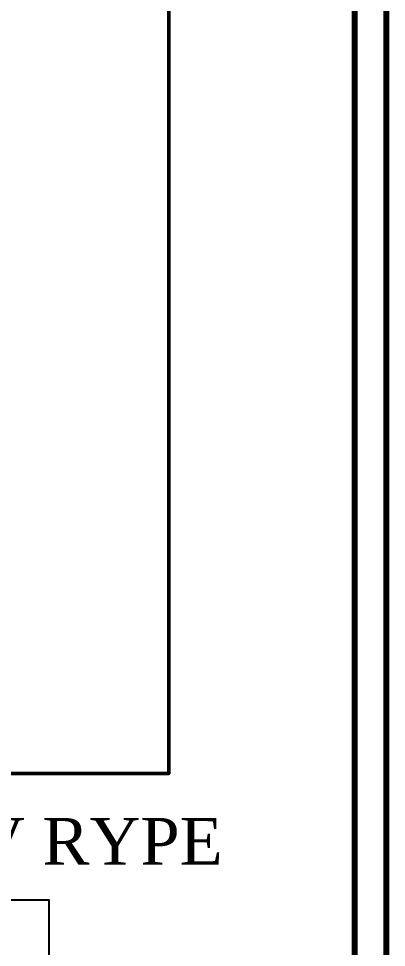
# Model space of a CAD drawing. Extents: x 847 to 949, y 444 to 823.
# Drawn here: x 938.63 to 943.35, y 798.67 to 810.62 of the extents above; entities that cross this region are included whole.
import ezdxf

# ---------------------------------------------------------------- set-up
doc = ezdxf.new("R2010")
doc.units = 0
doc.header["$MEASUREMENT"] = 0
for name, color, linetype, lineweight in [('A-SHEET-2', 1, 'CONTINUOUS', 50), ('AC-TEXT', 15, 'CONTINUOUS', 30), ('UG-BORDER', 20, 'CONTINUOUS', 80)]:
    doc.layers.add(name, color=color, linetype=linetype, lineweight=lineweight)
doc.layers.add('M-DUCT-SA', color=5, linetype='CONTINUOUS')
doc.styles.add('AC', font='romans.shx', dxfattribs={"height": 0.2})

msp = doc.modelspace()

# ---------------------------------------------------------------- linework, layer by layer
at = {"layer": 'A-SHEET-2', "color": 7, "linetype": 'ByBlock', "ltscale": 0.05}
msp.add_lwpolyline([(929.714, 800.909), (940.557, 800.909), (940.557, 819.143), (929.714, 819.143)], close=True, dxfattribs=at)
at = {"layer": 'M-DUCT-SA', "color": 7, "linetype": 'ByBlock'}
msp.add_lwpolyline([(931.519, 799.283), (939.014, 799.283), (939.014, 797.225), (931.519, 797.225)], close=True, dxfattribs=at)
at = {"layer": 'UG-BORDER', "color": 7}
for p, q in [((943.351, 746.236), (943.351, 822.936)), ((942.947, 746.641), (942.947, 822.532))]:
    msp.add_line(p, q, dxfattribs=at)

# ---------------------------------------------------------------- texts
at = {"layer": 'AC-TEXT', "color": 34, "linetype": 'Continuous', "insert": (929.893, 800.336), "char_height": 0.6, "width": 13.17153, "attachment_point": 1, "style": 'AC'}
msp.add_mtext('\\A1;{\\fTimes New Roman|b0|i0|c0|p18;\\C3;CARRIER  CCDs-VRV RYPE}', dxfattribs=at)

doc.saveas('drawing.dxf')
